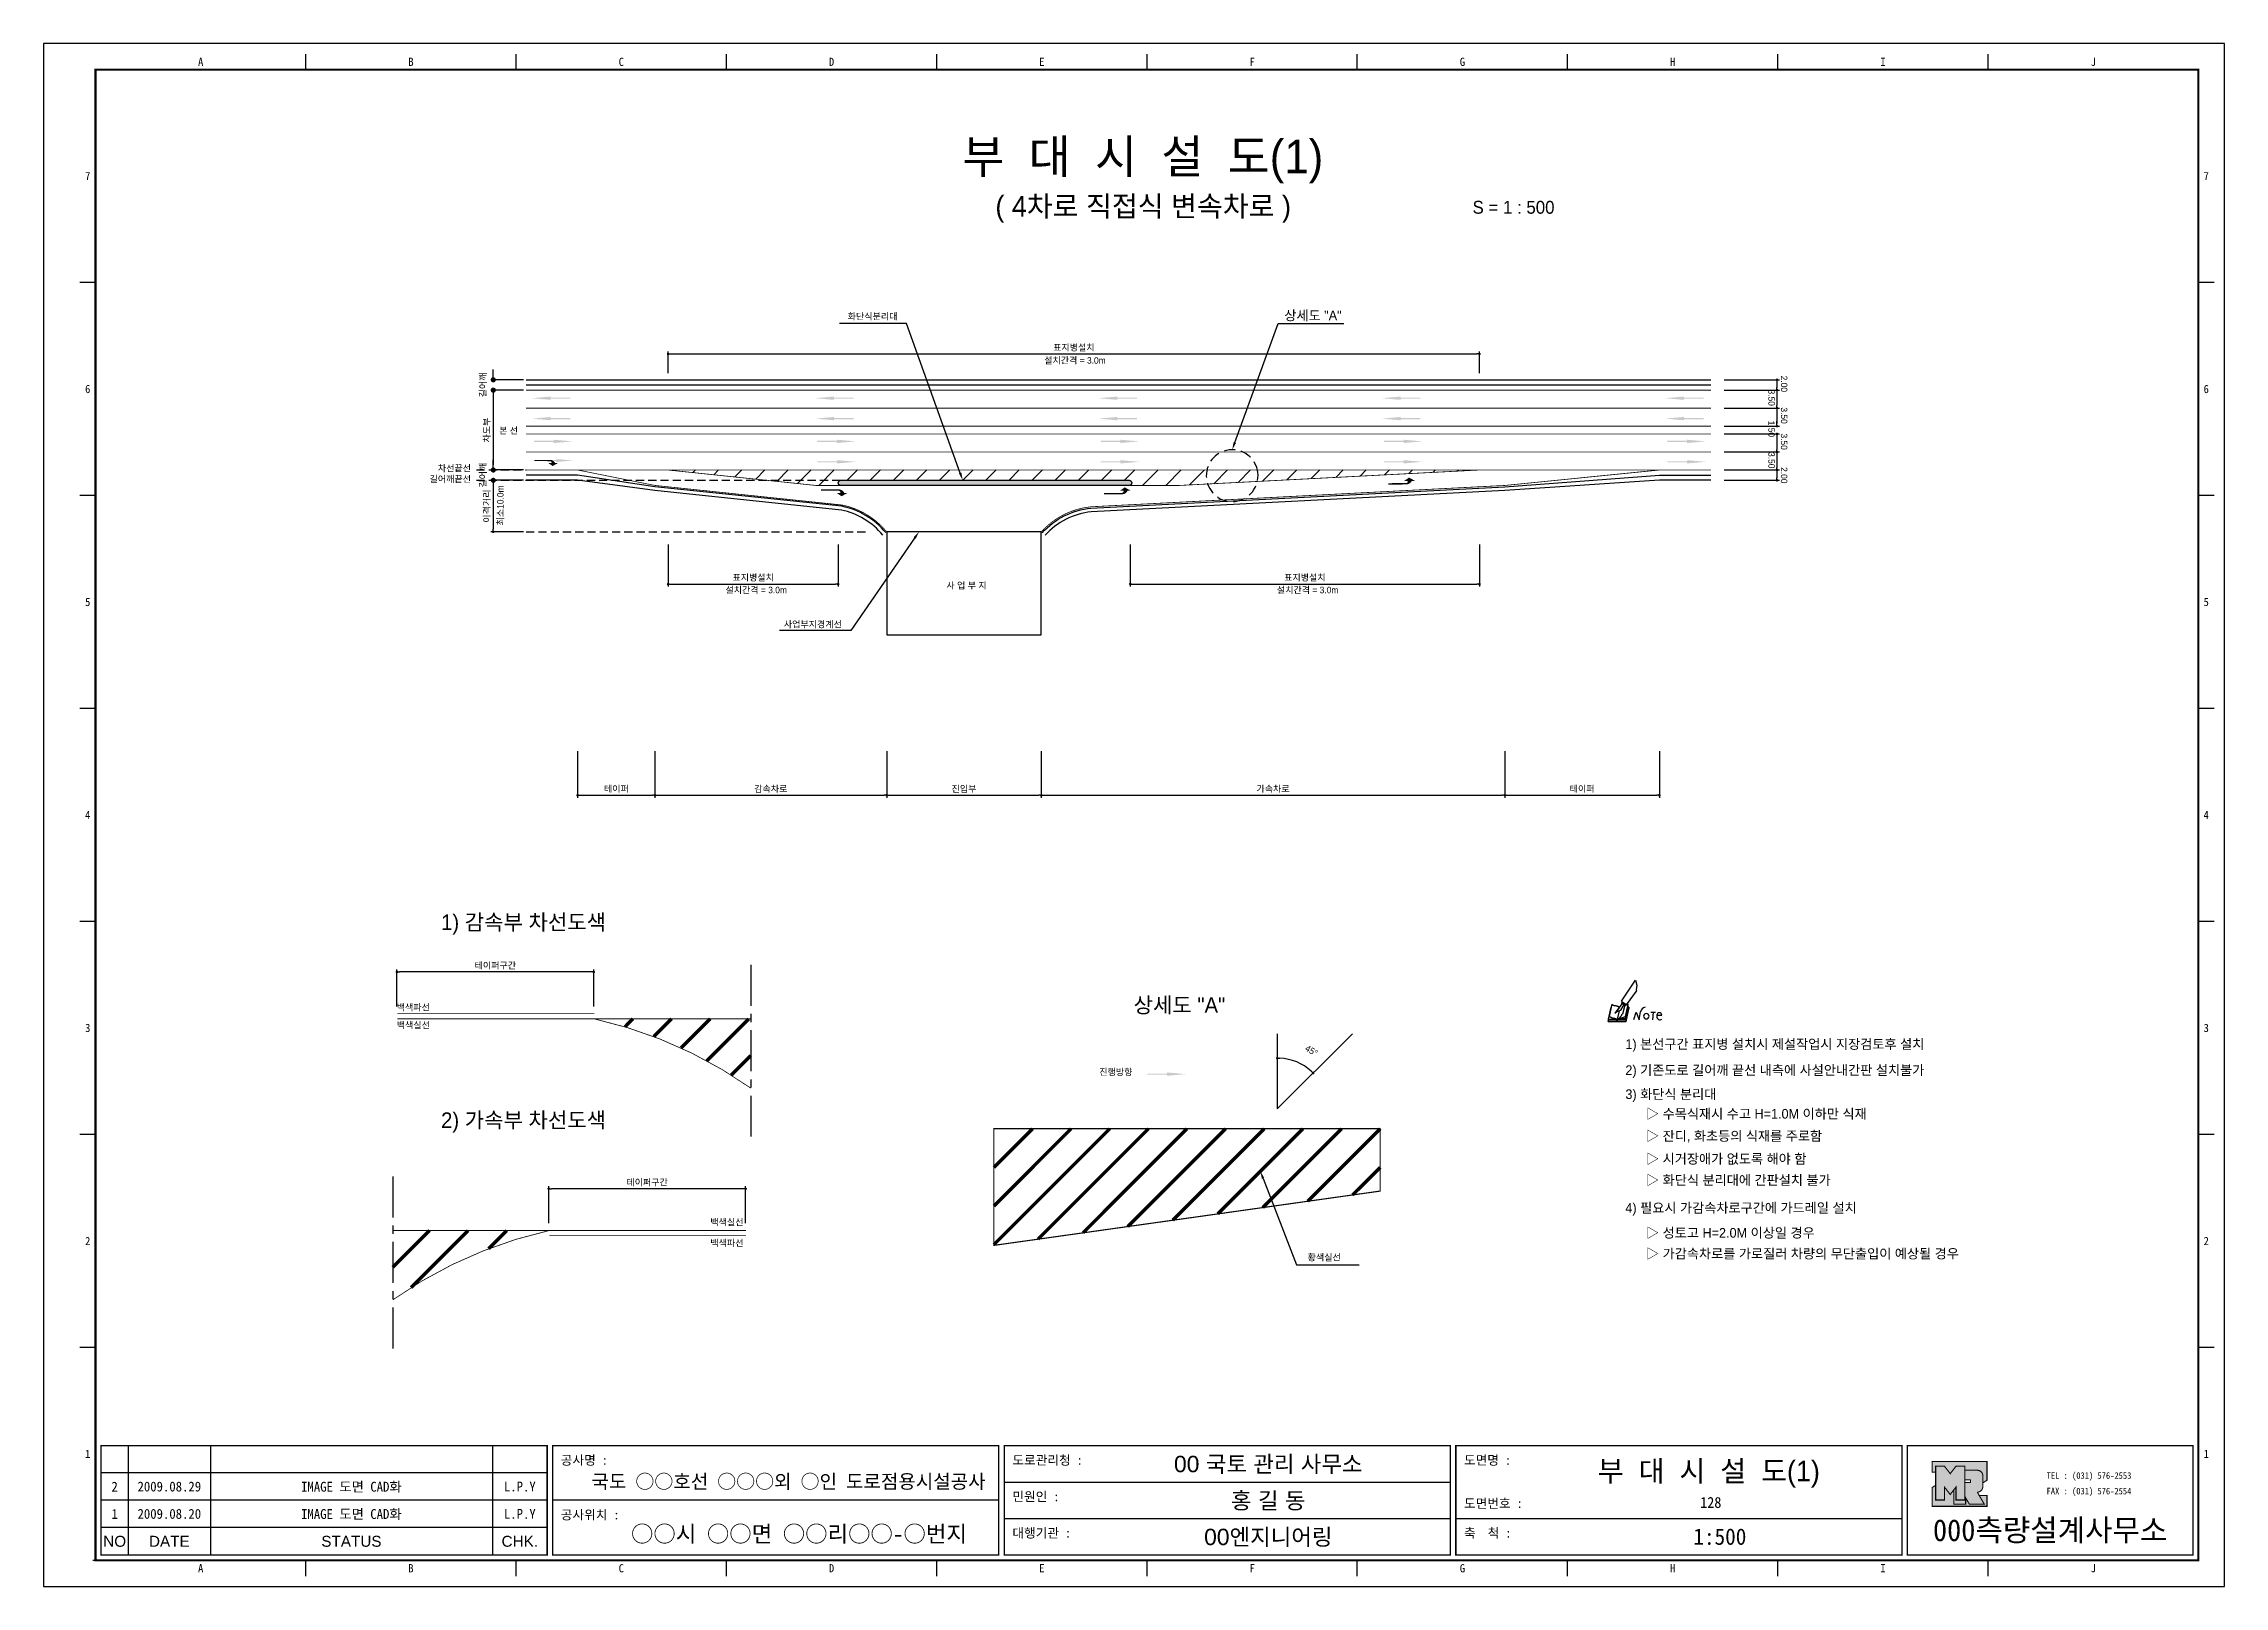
# Model space of a CAD drawing. Header units: millimetres. Extents: x 492 to 915, y -14 to 286.
import ezdxf
from ezdxf.enums import TextEntityAlignment as Align

# ---------------------------------------------------------------- set-up
doc = ezdxf.new("R2010")
doc.units = ezdxf.units.MM
doc.linetypes.add('CENTER', pattern=[50.8, 31.75, -6.35, 6.35, -6.35])
doc.linetypes.add('HIDDEN', pattern=[9.525, 6.35, -3.175])
for name, color, linetype in [('CC-GSTR-0004', 4, 'Continuous'), ('CM-LANE-0030', 30, 'Continuous'), ('CZ-DIMT-0002', 7, 'Continuous'), ('CZ-LIN1-0007', 7, 'Continuous'), ('CZ-LIN2-0003', 3, 'Continuous'), ('CZ-LINE-0001', 7, 'Continuous'), ('CZ-TEXT-BOX0', 7, 'Continuous'), ('TITLE', 7, 'Continuous')]:
    doc.layers.add(name, color=color, linetype=linetype)
doc.styles.add('견고딕', font='arial.ttf')
doc.styles.add('돋움', font='')
doc.styles.add('돋음체', font='')
doc.styles.get('돋움').set_extended_font_data('Dotum')
doc.styles.get('돋음체').set_extended_font_data('DotumChe')

# ---------------------------------------------------------------- blocks, each defined once
blk = doc.blocks.new('note')
for p, q in [((0.85, 3.5), (3.53, 7.57)), ((1.8, 2.79), (3.74, 5.46)), ((3.53, 7.57), (3.8, 6.64)), ((3.8, 6.64), (3.69, 5.72)), ((3.69, 5.72), (3.74, 5.46)), ((-1.24, 2.36), (-1.77, 0)), ((-1.77, 0), (1.77, 0)), ((-1.77, 0), (-1.77, -0.3)), ((-1.53, 0.52), (-1.55, 0.54)), ((-1.01, 2.9), (-1.53, 0.52)), ((-1.48, 0.48), (-1.53, 0.52)), ((-1.43, 0.44), (-1.48, 0.48)), ((-1.38, 0.41), (-1.43, 0.44)), ((-1.33, 0.4), (-1.38, 0.41)), ((-1.27, 0.37), (-1.33, 0.4)), ((-1.22, 0.35), (-1.27, 0.37)), ((-1.13, 2.36), (-1.24, 2.36)), ((-1.17, 0.33), (-1.22, 0.35)), ((-1.12, 0.32), (-1.17, 0.33)), ((-1.02, 0.25), (-1.12, 0.32)), ((-0.97, 0.22), (-1.02, 0.25)), ((-1, 2.9), (-1.01, 2.9)), ((-0.98, 2.85), (-1, 2.9)), ((-0.95, 2.8), (-0.98, 2.85)), ((-0.93, 0.21), (-0.97, 0.22)), ((-0.9, 2.75), (-0.95, 2.8)), ((-0.88, 0.19), (-0.93, 0.21)), ((-0.85, 2.72), (-0.9, 2.75)), ((-0.8, 0.18), (-0.88, 0.19)), ((-0.79, 2.69), (-0.85, 2.72)), ((-0.75, 0.17), (-0.8, 0.18)), ((-0.74, 2.68), (-0.79, 2.69)), ((-0.7, 0.16), (-0.75, 0.17)), ((-0.69, 2.65), (-0.74, 2.68)), ((-0.64, 0.15), (-0.7, 0.16)), ((-0.64, 2.65), (-0.69, 2.65)), ((-0.59, 2.63), (-0.64, 2.65)), ((-0.58, 0.14), (-0.64, 0.15)), ((-0.54, 2.62), (-0.59, 2.63)), ((-0.53, 0.13), (-0.58, 0.14)), ((-0.48, 2.61), (-0.54, 2.62)), ((-0.48, 0.12), (-0.53, 0.13)), ((-0.43, 2.61), (-0.48, 2.61)), ((-0.43, 0.11), (-0.48, 0.12)), ((0.75, 2.77), (-0.46, 1.16)), ((0.37, 2.24), (-0.46, 1.16)), ((-0.46, 1.16), (-0.08, 1.47)), ((-0.38, 2.59), (-0.43, 2.61)), ((-0.38, 0.08), (-0.43, 0.11)), ((-0.33, 2.59), (-0.38, 2.59)), ((-0.29, 0.06), (-0.38, 0.08)), ((-0.27, 2.58), (-0.33, 2.59)), ((-0.23, 0.05), (-0.29, 0.06)), ((-0.22, 2.57), (-0.27, 2.58)), ((-0.16, 0.04), (-0.23, 0.05)), ((-0.17, 2.56), (-0.22, 2.57)), ((-0.12, 2.55), (-0.17, 2.56)), ((-0.11, 0.03), (-0.16, 0.04)), ((-0.07, 2.53), (-0.12, 2.55)), ((-0.04, 0.02), (-0.11, 0.03)), ((-0.08, 1.47), (0.72, 1.75)), ((-0.01, 2.51), (-0.07, 2.53)), ((-0.05, -0.3), (-0.05, 0)), ((0, 0), (-0.04, 0.02)), ((0.04, 2.5), (-0.01, 2.51)), ((0.37, 1.63), (0, 0)), ((0, 0), (1.6, 0.53)), ((0, 0), (1.65, 0.18)), ((0, 0.01), (0.06, 0.04)), ((0, -0.3), (0, 0)), ((0.09, 2.48), (0.04, 2.5)), ((0.05, -0.3), (0.05, 0)), ((0.06, 0.04), (0.11, 0.07)), ((0.14, 2.48), (0.09, 2.48)), ((0.11, 0.07), (0.16, 0.09)), ((0.2, 2.47), (0.14, 2.48)), ((0.16, 0.09), (0.21, 0.12)), ((0.26, 2.43), (0.18, 2.46)), ((0.21, 0.12), (0.27, 0.14)), ((0.34, 2.4), (0.26, 2.43)), ((0.27, 0.14), (0.36, 0.19)), ((0.45, 2.37), (0.34, 2.4)), ((0.36, 0.19), (0.41, 0.22)), ((0.41, 0.22), (0.46, 0.27)), ((0.46, 0.27), (0.51, 0.3)), ((0.51, 0.3), (0.56, 0.34)), ((0.56, 0.34), (0.6, 0.4)), ((0.6, 0.4), (0.64, 0.45)), ((0.64, 0.45), (0.67, 0.51)), ((0.67, 0.51), (0.74, 0.58)), ((0.72, 1.75), (1.16, 2.53)), ((0.74, 0.58), (0.79, 0.63)), ((1, 3.1), (0.75, 2.77)), ((0.79, 0.63), (0.83, 0.68)), ((0.83, 0.68), (0.86, 0.73)), ((0.85, 3.5), (1.8, 2.79)), ((1, 3.4), (0.85, 3.21)), ((0.85, 3.21), (1.52, 2.71)), ((0.86, 0.73), (0.89, 0.79)), ((0.89, 0.84), (0.92, 0.89)), ((0.89, 0.79), (0.89, 0.84)), ((0.92, 0.89), (0.96, 0.95)), ((0.96, 0.95), (1.01, 0.97)), ((1.47, 2.74), (1.01, 0.97)), ((1.16, 2.53), (1.37, 2.82)), ((2.13, 2.84), (1.44, 2.63)), ((1.52, 2.71), (1.66, 2.9)), ((1.6, 0.53), (2.13, 2.84)), ((1.65, 0.18), (2.19, 2.48)), ((1.77, 0), (2.3, 2.36)), ((1.77, -0.3), (2.3, 2.07)), ((1.77, -0.38), (2.3, 1.99)), ((1.77, -0.44), (2.3, 1.93)), ((1.77, 0), (1.77, -0.3)), ((2.19, 2.48), (2.04, 2.47)), ((2.3, 2.36), (2.16, 2.36)), ((2.3, 2.36), (2.3, 2.07)), ((3.21, -0.08), (3.68, 1.4)), ((3.68, 1.4), (4.26, -0.14)), ((4.26, -0.14), (4.56, 1.44)), ((6.55, 1.34), (7.46, 1.34)), ((7.01, 1.34), (6.87, -0.11)), ((7.71, 0.77), (7.71, 0.55)), ((7.71, 0.77), (8.67, 0.77)), ((-1.77, -0.3), (1.77, -0.3)), ((-1.77, -0.43), (-1.77, -0.3)), ((-1.77, -0.37), (1.77, -0.37)), ((-1.77, -0.43), (1.77, -0.43))]:
    blk.add_line(p, q)
for centre, major_axis, start_param, end_param in [((0.4, 2.31), (0.0702, 0.0702), 3.283946, 6.425539), ((5.68, 1.23), (-0.806, 0.806), -0.591174, 0.597824), ((5.66, 0.58), (-0.378, 0.378), 3.926991, 10.210176), ((8.3, 0.49), (0.422, 0.422), 2.265602, 4.634911), ((8.19, 0.77), (-0.342, 0.342), 3.926991, 7.068583)]:
    blk.add_ellipse(centre, major_axis=major_axis, ratio=1, start_param=start_param, end_param=end_param)
blk = doc.blocks.new('_Dot')
at = {"color": 0, "linetype": 'ByBlock', "lineweight": -2}
blk.add_line((-0.5, 0), (-1, 0), dxfattribs=at)
at = {"color": 0, "linetype": 'ByBlock', "const_width": 0.5}
blk.add_lwpolyline([(-0.25, 0, 1), (0.25, 0, 1)], format="xyb", close=True, dxfattribs=at)

msp = doc.modelspace()

# ---------------------------------------------------------------- hatches: boundary and pattern name
at = {"layer": 'CM-LANE-0030'}
h = msp.add_hatch(dxfattribs=at)
h.set_pattern_fill('ANSI31', color=256, style=0)
h.set_pattern_definition([(45, (490.0246, 443.1772), (-2.245064, 2.245064), [])])
h.paths.add_polyline_path([(770.34, 203.11), (612.83, 203.11), (641.52, 200.11), (646.35, 200.11, -1), (646.35, 201.11), (702.36, 201.11, -1), (702.36, 200.11), (712.09, 200.11)])
at = {"layer": 'CZ-LIN1-0007'}
for color, points in [(256, [(590.03, 217.36), (590.03, 217.14), (593.85, 217.14), (593.85, 216.93), (590.03, 216.93), (590.03, 216.72), (586.38, 217.04)]), (256, [(645.03, 217.36), (645.03, 217.14), (648.85, 217.14), (648.85, 216.93), (645.03, 216.93), (645.03, 216.72), (641.38, 217.04)]), (256, [(700.03, 217.36), (700.03, 217.14), (703.85, 217.14), (703.85, 216.93), (700.03, 216.93), (700.03, 216.72), (696.38, 217.04)]), (256, [(755.03, 217.36), (755.03, 217.14), (758.85, 217.14), (758.85, 216.93), (755.03, 216.93), (755.03, 216.72), (751.38, 217.04)]), (256, [(810.03, 217.36), (810.03, 217.14), (813.85, 217.14), (813.85, 216.93), (810.03, 216.93), (810.03, 216.72), (806.38, 217.04)]), (256, [(590.03, 213.4), (590.03, 213.19), (593.85, 213.19), (593.85, 212.97), (590.03, 212.97), (590.03, 212.76), (586.38, 213.08)]), (256, [(645.03, 213.4), (645.03, 213.19), (648.85, 213.19), (648.85, 212.97), (645.03, 212.97), (645.03, 212.76), (641.38, 213.08)]), (256, [(700.03, 213.4), (700.03, 213.19), (703.85, 213.19), (703.85, 212.97), (700.03, 212.97), (700.03, 212.76), (696.38, 213.08)]), (256, [(755.03, 213.4), (755.03, 213.19), (758.85, 213.19), (758.85, 212.97), (755.03, 212.97), (755.03, 212.76), (751.38, 213.08)]), (256, [(810.03, 213.4), (810.03, 213.19), (813.85, 213.19), (813.85, 212.97), (810.03, 212.97), (810.03, 212.76), (806.38, 213.08)]), (256, [(590.63, 208.98), (590.63, 208.77), (586.81, 208.77), (586.81, 208.55), (590.63, 208.55), (590.63, 208.34), (594.29, 208.66)]), (256, [(645.63, 208.98), (645.63, 208.77), (641.81, 208.77), (641.81, 208.55), (645.63, 208.55), (645.63, 208.34), (649.29, 208.66)]), (256, [(700.63, 208.98), (700.63, 208.77), (696.81, 208.77), (696.81, 208.55), (700.63, 208.55), (700.63, 208.34), (704.29, 208.66)]), (256, [(755.63, 208.98), (755.63, 208.77), (751.81, 208.77), (751.81, 208.55), (755.63, 208.55), (755.63, 208.34), (759.29, 208.66)]), (256, [(810.63, 208.98), (810.63, 208.77), (806.81, 208.77), (806.81, 208.55), (810.63, 208.55), (810.63, 208.34), (814.29, 208.66)]), (256, [(589.99, 205.06, -0.267976), (590.9, 204.46), (591.45, 204.46), (590.42, 203.88), (589.59, 204.45), (590.2, 204.45, 0.504994), (589.93, 204.82), (586.88, 204.84), (586.88, 205.08)]), (256, [(591.12, 205.23), (591.12, 205.04), (587.69, 205.04), (587.69, 204.85), (591.12, 204.85), (591.12, 204.66), (594.39, 204.95)]), (256, [(645.63, 205.02), (645.63, 204.81), (641.81, 204.81), (641.81, 204.59), (645.63, 204.59), (645.63, 204.38), (649.29, 204.7)]), (256, [(700.63, 205.02), (700.63, 204.81), (696.81, 204.81), (696.81, 204.59), (700.63, 204.59), (700.63, 204.38), (704.29, 204.7)]), (256, [(755.63, 205.02), (755.63, 204.81), (751.81, 204.81), (751.81, 204.59), (755.63, 204.59), (755.63, 204.38), (759.29, 204.7)]), (256, [(810.63, 205.02), (810.63, 204.81), (806.81, 204.81), (806.81, 204.59), (810.63, 204.59), (810.63, 204.38), (814.29, 204.7)]), (256, [(646.02, 199.35, -0.267976), (647.05, 198.66), (647.68, 198.67), (646.51, 198.01), (645.56, 198.66), (646.25, 198.66, 0.504994), (645.95, 199.08), (642.48, 199.1), (642.48, 199.37)]), (256, [(701.01, 198.4, 0.267976), (702.04, 199.08), (702.66, 199.08), (701.49, 199.74), (700.55, 199.09), (701.24, 199.08, -0.504994), (700.93, 198.67), (697.47, 198.65), (697.47, 198.37)]), (256, [(756.18, 200.3, 0.267976), (757.21, 200.99), (757.84, 200.99), (756.67, 201.64), (755.72, 201), (756.42, 200.99, -0.504994), (756.11, 200.57), (752.64, 200.55), (752.64, 200.28)]), (0, [(709.66, 86.2), (709.66, 85.98), (705.84, 85.98), (705.84, 85.77), (709.66, 85.77), (709.66, 85.55), (713.31, 85.87)])]:
    msp.add_hatch(color=color, dxfattribs=at).paths.add_polyline_path(points)
at = {"layer": 'CZ-LIN2-0003'}
h = msp.add_hatch(dxfattribs=at)
h.set_pattern_fill('CROSS', color=256, scale=0.075, style=0)
h.set_pattern_definition([(0, (490.02455, 443.17723), (0.47625, 0.47625), [0.238125, -0.714375]), (90, (490.1436, 443.05816), (-0.47625, 0.47625), [0.238125, -0.714375])])
h.paths.add_polyline_path([(702.36, 201.11), (646.35, 201.11, 1), (646.35, 200.11), (702.36, 200.11, 1)])
at = {"layer": 'TITLE', "ltscale": 150}
h = msp.add_hatch(color=8, dxfattribs=at)
edge = h.paths.add_edge_path()
edge.add_line((868.87, 10.7), (858.21, 10.7))
edge.add_line((858.21, 10.7), (858.21, 8.62))
edge.add_line((858.21, 8.62), (858.91, 8.62))
edge.add_line((858.91, 8.62), (858.91, 9.8))
edge.add_line((858.91, 9.8), (860.6, 9.8))
edge.add_line((860.6, 9.8), (861.73, 8.34))
edge.add_line((861.73, 8.34), (862.86, 9.8))
edge.add_line((862.86, 9.8), (864.55, 9.8))
edge.add_line((864.55, 9.8), (864.55, 9))
edge.add_line((864.55, 9), (866.99, 9))
edge.add_arc((866.99, 7.93), 1.07, 0, 90, ccw=False)
edge.add_line((868.06, 7.93), (868.06, 6.56))
edge.add_line((868.06, 6.56), (868.87, 7.07))
edge.add_line((868.87, 7.07), (868.87, 10.7))
h.paths.add_polyline_path([(862.42, 5.18), (861.73, 4.3), (860.6, 5.75), (860.6, 3.24), (858.91, 3.24), (858.91, 6.09), (858.21, 5.65), (858.21, 2.01), (868.87, 2.01), (868.87, 4.09), (867.37, 4.09), (868.33, 2.44), (865.43, 2.44), (864.73, 3.65), (864.73, 2.44), (862.42, 2.44)])
msp.add_hatch(color=5, dxfattribs=at).paths.add_polyline_path([(864.55, 9.8), (862.86, 9.8), (861.73, 8.34), (860.6, 9.8), (858.91, 9.8), (858.91, 3.24), (860.6, 3.24), (860.6, 5.75), (861.73, 4.3), (862.86, 5.75), (862.86, 3.24), (864.55, 3.24)])
h = msp.add_hatch(color=161, dxfattribs=at)
edge = h.paths.add_edge_path()
edge.add_arc((866.99, 7.93), 1.07, 360, 450)
edge.add_line((866.99, 9), (864.55, 9))
edge.add_line((864.55, 9), (864.55, 7.15))
edge.add_line((864.55, 7.15), (865.55, 7.15))
edge.add_arc((865.55, 7.03), 0.113, 0, 90, ccw=False)
edge.add_line((865.66, 7.03), (865.66, 6.72))
edge.add_arc((865.55, 6.72), 0.113, 270, 360, ccw=False)
edge.add_line((865.55, 6.61), (864.55, 6.61))
edge.add_line((864.55, 6.61), (864.55, 3.24))
edge.add_line((864.55, 3.24), (862.86, 3.24))
edge.add_line((862.86, 3.24), (862.86, 5.75))
edge.add_line((862.86, 5.75), (862.42, 5.18))
edge.add_line((862.42, 5.18), (862.42, 2.44))
edge.add_line((862.42, 2.44), (864.73, 2.44))
edge.add_line((864.73, 2.44), (864.73, 3.65))
edge.add_line((864.73, 3.65), (865.43, 2.44))
edge.add_line((865.43, 2.44), (868.33, 2.44))
edge.add_line((868.33, 2.44), (866.99, 4.76))
edge.add_arc((866.99, 5.83), 1.07, 270, 360)
edge.add_line((868.06, 5.83), (868.06, 7.93))

# ---------------------------------------------------------------- linework, layer by layer
at = {"color": 0, "linetype": 'ByBlock', "lineweight": -2}
for p, q in [((578.89, 221.11), (578.89, 221.61)), ((828.1, 220.36), (828.1, 220.11)), ((578.89, 218.11), (578.89, 217.61)), ((578.89, 218.11), (578.89, 217.61)), ((828.1, 218.86), (828.1, 219.11)), ((828.1, 218.36), (828.1, 218.11)), ((828.1, 215.36), (828.1, 215.61)), ((828.1, 214.86), (828.1, 214.61)), ((828.1, 211.86), (828.1, 212.11)), ((828.1, 211.86), (828.1, 212.11)), ((828.1, 209.86), (828.1, 209.61)), ((828.1, 209.86), (828.1, 209.61)), ((578.89, 203.61), (578.89, 204.11)), ((578.89, 203.61), (578.89, 204.11)), ((828.1, 206.86), (828.1, 207.11)), ((828.1, 206.36), (828.1, 206.11)), ((828.1, 203.36), (828.1, 203.61)), ((578.89, 200.61), (578.89, 200.11)), ((828.1, 202.86), (828.1, 202.61)), ((828.1, 201.36), (828.1, 201.61))]:
    msp.add_line(p, q, dxfattribs=at)
at = {"color": 0, "linetype": 'ByBlock'}
for points, const_width in [([(578.89, 220.86, 1), (578.89, 220.36, 1)], 0.5), ([(828.1, 220.49, 1), (828.1, 220.74, 1)], 0.25), ([(578.89, 218.36, 1), (578.89, 218.86, 1)], 0.5), ([(578.89, 218.36, 1), (578.89, 218.86, 1)], 0.5), ([(828.1, 218.49, 1), (828.1, 218.74, 1)], 0.25), ([(828.1, 218.74, 1), (828.1, 218.49, 1)], 0.25), ([(828.1, 214.99, 1), (828.1, 215.24, 1)], 0.25), ([(828.1, 215.24, 1), (828.1, 214.99, 1)], 0.25), ([(828.1, 211.74, 1), (828.1, 211.49, 1)], 0.25), ([(828.1, 211.74, 1), (828.1, 211.49, 1)], 0.25), ([(828.1, 209.99, 1), (828.1, 210.24, 1)], 0.25), ([(828.1, 209.99, 1), (828.1, 210.24, 1)], 0.25), ([(578.89, 203.36, 1), (578.89, 202.86, 1)], 0.5), ([(578.89, 203.36, 1), (578.89, 202.86, 1)], 0.5), ([(828.1, 206.74, 1), (828.1, 206.49, 1)], 0.25), ([(828.1, 206.49, 1), (828.1, 206.74, 1)], 0.25), ([(828.1, 203.24, 1), (828.1, 202.99, 1)], 0.25), ([(828.1, 202.99, 1), (828.1, 203.24, 1)], 0.25), ([(578.89, 200.86, 1), (578.89, 201.36, 1)], 0.5), ([(828.1, 201.24, 1), (828.1, 200.99, 1)], 0.25)]:
    msp.add_lwpolyline(points, format="xyb", close=True, dxfattribs=dict(at, const_width=const_width))
at = {"layer": 'CC-GSTR-0004'}
for points in [[(585.27, 220.61), (815.27, 220.61)], [(585.27, 219.61), (815.27, 219.61)]]:
    msp.add_lwpolyline(points, dxfattribs=at)
for points in [[(655.08, 190.95, 0.173179), (646.58, 196.06), (610.27, 199.86), (595.27, 202.11), (585.27, 202.11)], [(654.5, 190.48, 0.172539), (646.46, 195.32), (610.27, 199.11), (595.27, 201.11), (585.27, 201.11)], [(685.46, 190.94, -0.185887), (694.92, 195.72), (775.27, 199.86), (805.27, 202.11), (815.27, 202.11)], [(815.27, 201.11), (805.27, 201.11), (775.27, 199.11), (694.98, 194.98, 0.185554), (686.02, 190.44)]]:
    msp.add_lwpolyline(points, format="xyb", dxfattribs=at)
at = {"layer": 'CM-LANE-0030'}
for points, const_width in [([(585.27, 211.61), (815.27, 211.61)], 0.15), ([(585.27, 210.11), (815.27, 210.11)], 0.15), ([(604.45, 95.05), (606, 96.6)], 0.675), ([(610.05, 93.15), (613.5, 96.6)], 0.675), ([(615.34, 90.94), (621, 96.6)], 0.675), ([(620.35, 88.45), (628.5, 96.6)], 0.675), ([(625.09, 85.69), (628.88, 89.48)], 0.675), ([(676.07, 67.78), (683.57, 75.28)], 0.675), ([(676.07, 60.28), (691.07, 75.28)], 0.675), ([(676.07, 52.78), (698.57, 75.28)], 0.675), ([(684.63, 53.84), (706.07, 75.28)], 0.675), ([(693.36, 55.07), (713.57, 75.28)], 0.675), ([(702.08, 56.29), (721.07, 75.28)], 0.675), ([(710.81, 57.52), (728.57, 75.28)], 0.675), ([(719.53, 58.75), (736.07, 75.28)], 0.675), ([(728.26, 59.97), (743.57, 75.28)], 0.675), ([(736.99, 61.2), (751.07, 75.28)], 0.675), ([(745.71, 62.43), (751.07, 67.78)], 0.675), ([(559.39, 48.41), (566.51, 55.53)], 0.675), ([(562.93, 44.45), (574.01, 55.53)], 0.675), ([(577.96, 51.98), (581.51, 55.53)], 0.675)]:
    msp.add_lwpolyline(points, dxfattribs=dict(at, const_width=const_width))
for points, const_width in [([(612.83, 203.11), (770.34, 203.11), (712.09, 200.11), (641.52, 200.11)], 0.15), ([(676.07, 52.64), (676.07, 75.28), (751.07, 75.28), (751.07, 63.18)], 0.225)]:
    msp.add_lwpolyline(points, close=True, dxfattribs=dict(at, const_width=const_width))
at = {"layer": 'CM-LANE-0030', "const_width": 0.15}
for points in [[(628.88, 83.16, 0.099163), (598.5, 96.6), (628.88, 96.6)], [(559.39, 55.53), (589.77, 55.53, 0.099163), (559.39, 42.08)]]:
    msp.add_lwpolyline(points, format="xyb", dxfattribs=at)
at = {"layer": 'CZ-LIN1-0007', "const_width": 0.15}
msp.add_lwpolyline([(585.27, 218.61), (815.27, 218.61)], dxfattribs=at)
at = {"layer": 'CZ-LIN1-0007', "linetype": 'HIDDEN', "const_width": 0.15}
for points in [[(585.27, 215.11), (815.27, 215.11)], [(585.27, 206.61), (815.27, 206.61)], [(595.27, 203.11), (613.66, 203.11)], [(770.34, 203.11), (805.27, 203.11)]]:
    msp.add_lwpolyline(points, dxfattribs=at)
at = {"layer": 'CZ-LIN1-0007', "const_width": 0.15}
for points in [[(655.27, 191.11, 0.173382), (646.62, 196.31), (610.27, 200.11), (595.27, 203.11), (585.27, 203.11)], [(815.27, 203.11), (805.27, 203.11), (775.27, 200.11), (694.9, 195.97, 0.185992), (685.27, 191.11)]]:
    msp.add_lwpolyline(points, format="xyb", dxfattribs=at)
at = {"layer": 'CZ-LIN1-0007', "linetype": 'HIDDEN', "ltscale": 0.5, "const_width": 0.15}
for points in [[(598.5, 97.6), (560.29, 97.6)], [(627.98, 54.53), (589.77, 54.53)]]:
    msp.add_lwpolyline(points, dxfattribs=at)
at = {"layer": 'CZ-LIN1-0007'}
for points in [[(598.5, 96.6, 0.15, 0.15, 0), (560.29, 96.6, 0.15, 0.15, 0)], [(627.98, 55.53, 0.15, 0.15, 0), (589.77, 55.53, 0.15, 0.15, 0)]]:
    msp.add_lwpolyline(points, format="xyseb", dxfattribs=at)
at = {"layer": 'CZ-LIN2-0003'}
msp.add_lwpolyline([(702.36, 200.11), (646.35, 200.11, -1), (646.35, 201.11), (702.36, 201.11, -1)], format="xyb", close=True, dxfattribs=at)
msp.add_lwpolyline([(685.27, 191.11), (655.27, 191.11), (655.27, 171.11), (685.27, 171.11)], close=True, dxfattribs=at)
at = {"layer": 'CZ-LINE-0001'}
for p, q in [((612.83, 221.92), (612.83, 226.12)), ((613.33, 225.62), (769.84, 225.62)), ((770.34, 221.92), (770.34, 226.12)), ((584.77, 220.61), (578.39, 220.61)), ((578.89, 221.61), (578.89, 222.61)), ((817.87, 220.61), (828.6, 220.61)), ((584.77, 218.61), (578.39, 218.61)), ((584.77, 218.61), (578.39, 218.61)), ((578.89, 217.61), (578.89, 204.11)), ((578.89, 217.61), (578.89, 216.61)), ((817.87, 218.61), (828.6, 218.61)), ((817.87, 218.61), (828.6, 218.61)), ((828.1, 220.11), (828.1, 219.11)), ((828.1, 218.11), (828.1, 215.61)), ((817.87, 215.11), (828.6, 215.11)), ((817.87, 215.11), (828.6, 215.11)), ((828.1, 214.61), (828.1, 212.11)), ((828.1, 212.11), (828.1, 212.61)), ((817.87, 211.61), (828.6, 211.61)), ((817.87, 211.61), (828.6, 211.61)), ((817.87, 210.11), (828.6, 210.11)), ((817.87, 210.11), (828.6, 210.11)), ((828.1, 209.61), (828.1, 209.11)), ((828.1, 209.61), (828.1, 207.11)), ((578.89, 204.11), (578.89, 205.11)), ((817.87, 206.61), (828.6, 206.61)), ((817.87, 206.61), (828.6, 206.61)), ((828.1, 206.11), (828.1, 203.61)), ((584.77, 203.11), (578.39, 203.11)), ((584.77, 203.11), (578.39, 203.11)), ((584.77, 201.11), (578.39, 201.11)), ((584.77, 201.11), (578.39, 201.11)), ((578.89, 200.61), (578.89, 191.61)), ((578.89, 200.11), (578.89, 199.11)), ((817.87, 203.11), (828.6, 203.11)), ((817.87, 203.11), (828.6, 203.11)), ((817.87, 201.11), (828.6, 201.11)), ((828.1, 202.61), (828.1, 201.61)), ((584.77, 191.11), (578.39, 191.11)), ((612.83, 188.66), (612.83, 180.47)), ((645.85, 188.66), (645.85, 180.47)), ((702.55, 188.66), (702.55, 180.47)), ((770.34, 188.66), (770.34, 180.47)), ((613.33, 180.97), (645.35, 180.97)), ((703.05, 180.97), (769.84, 180.97)), ((595.27, 148.53), (595.27, 139.48)), ((610.27, 148.53), (610.27, 139.48)), ((610.27, 148.53), (610.27, 139.48)), ((655.27, 148.53), (655.27, 139.48)), ((655.27, 148.53), (655.27, 139.48)), ((685.27, 148.53), (685.27, 139.48)), ((685.27, 148.53), (685.27, 139.48)), ((775.27, 148.53), (775.27, 139.48)), ((775.27, 148.53), (775.27, 139.48)), ((805.27, 148.53), (805.27, 139.48)), ((595.77, 139.98), (609.77, 139.98)), ((610.77, 139.98), (654.77, 139.98)), ((655.77, 139.98), (684.77, 139.98)), ((685.77, 139.98), (774.77, 139.98)), ((775.77, 139.98), (804.77, 139.98)), ((560.18, 99.03), (560.18, 106.2)), ((598.39, 99.03), (598.39, 106.2)), ((597.89, 105.7), (560.68, 105.7)), ((731.09, 79.12), (745.67, 93.7)), ((731.09, 93.7), (731.09, 79.12)), ((589.66, 56.96), (589.66, 64.13)), ((627.37, 63.63), (590.16, 63.63)), ((627.87, 56.96), (627.87, 64.13))]:
    msp.add_line(p, q, dxfattribs=at)
at = {"layer": 'CZ-LINE-0001', "linetype": 'HIDDEN', "ltscale": 0.25}
for p, q in [((575.62, 203.11), (585.27, 203.11)), ((575.62, 201.11), (646.35, 201.11)), ((585.27, 191.11), (651.73, 191.11))]:
    msp.add_line(p, q, dxfattribs=at)
at = {"layer": 'CZ-LINE-0001', "linetype": 'HIDDEN', "ltscale": 0.35}
msp.add_line((727.32, 202.6), (727.32, 202.6), dxfattribs=at)
at = {"layer": 'CZ-LINE-0001', "linetype": 'CENTER', "ltscale": 0.25}
for p, q in [((628.88, 107.08), (628.88, 73.4)), ((559.39, 66), (559.39, 32.32))]:
    msp.add_line(p, q, dxfattribs=at)
at = {"layer": 'CZ-LINE-0001'}
for points in [[(669.53, 202.52), (659.12, 231.55), (646.09, 231.55)], [(722.84, 208.44), (731.27, 231.55), (744, 231.55)], [(660.69, 189.88), (648.31, 171.97), (634.46, 171.97)], [(728.34, 65.62), (734.8, 48.85), (746.98, 48.85)]]:
    msp.add_lwpolyline(points, dxfattribs=at)
at = {"layer": 'CZ-LINE-0001', "linetype": 'HIDDEN', "ltscale": 0.35}
msp.add_arc((722.33, 202.01), 5.02, 6.7667, 6.749, dxfattribs=at)
at = {"layer": 'CZ-LINE-0001'}
msp.add_arc((731.09, 79.12), 9.86, 47.9063, 87.0937, dxfattribs=at)
for points in [[(723.08, 208.35), (722.33, 207.03), (722.61, 208.52)], [(669.76, 202.61), (670.03, 201.11), (669.29, 202.44)], [(660.48, 190.02), (661.54, 191.11), (660.89, 189.74)], [(728.11, 65.53), (727.8, 67.02), (728.58, 65.71)]]:
    msp.add_solid(points, dxfattribs=at)
at = {"layer": 'TITLE', "color": 7, "linetype": 'Continuous'}
for p, q in [((542.5, 280.81), (542.5, 283.83)), ((583.32, 280.81), (583.32, 283.83)), ((624.15, 280.81), (624.15, 283.83)), ((664.97, 280.81), (664.97, 283.83)), ((705.8, 280.81), (705.8, 283.83)), ((746.62, 280.81), (746.62, 283.83)), ((787.45, 280.81), (787.45, 283.83)), ((828.27, 280.81), (828.27, 283.83)), ((869.1, 280.81), (869.1, 283.83)), ((501.67, 239.48), (498.65, 239.48)), ((912.94, 239.48), (909.92, 239.48)), ((501.67, 198.15), (498.65, 198.15)), ((912.94, 198.15), (909.92, 198.15)), ((501.67, 156.82), (498.65, 156.82)), ((912.94, 156.82), (909.92, 156.82)), ((501.67, 115.49), (498.65, 115.49)), ((912.94, 115.49), (909.92, 115.49)), ((501.67, 74.16), (498.65, 74.16)), ((912.94, 74.16), (909.92, 74.16)), ((501.67, 32.84), (498.65, 32.84)), ((912.94, 32.84), (909.92, 32.84)), ((542.5, -11.52), (542.5, -8.49)), ((583.32, -11.52), (583.32, -8.49)), ((624.15, -11.52), (624.15, -8.49)), ((664.97, -11.52), (664.97, -8.49)), ((705.8, -11.52), (705.8, -8.49)), ((746.62, -11.52), (746.62, -8.49)), ((787.45, -11.52), (787.45, -8.49)), ((828.27, -11.52), (828.27, -8.49)), ((869.1, -11.52), (869.1, -8.49))]:
    msp.add_line(p, q, dxfattribs=at)
at = {"layer": 'TITLE', "ltscale": 150}
for p, q in [((508.04, 13.79), (508.04, -7.43)), ((523.96, 13.79), (523.96, -7.43)), ((578.73, 13.79), (578.73, -7.43)), ((589.35, 8.48), (502.74, 8.48)), ((678.08, 6.71), (764.69, 6.71)), ((589.35, 3.18), (502.74, 3.18)), ((677.02, 3.18), (590.41, 3.18)), ((589.35, -2.13), (502.74, -2.13)), ((678.08, -0.36), (764.69, -0.36)), ((765.75, -0.36), (852.36, -0.36))]:
    msp.add_line(p, q, dxfattribs=at)
at = {"layer": 'TITLE'}
msp.add_line((910.03, -8.49), (501.17, -8.49), dxfattribs=at)
msp.add_lwpolyline([(491.59, -13.53), (914.95, -13.53), (914.95, 285.85), (491.59, 285.85)], close=True, dxfattribs=at)
at = {"layer": 'TITLE', "linetype": 'Continuous', "const_width": 0.403}
msp.add_lwpolyline([(501.67, -8.49), (501.67, 280.81), (909.92, 280.81), (909.92, -8.49)], close=True, dxfattribs=at)
at = {"layer": 'TITLE', "ltscale": 150}
for points, const_width in [([(502.74, 13.79), (589.35, 13.79), (589.35, -7.43), (502.74, -7.43)], 0.265), ([(590.41, 13.79), (677.02, 13.79), (677.02, -7.43), (590.41, -7.43)], 0.265), ([(764.69, -7.43), (678.08, -7.43), (678.08, 13.79), (764.69, 13.79)], 0.265), ([(765.75, 13.79), (852.36, 13.79), (852.36, -7.43), (765.75, -7.43)], 0.265), ([(908.86, 13.79), (908.86, -7.43), (853.42, -7.43), (853.42, 13.79), (908.86, 13.79)], 0.265), ([(864.55, 9.8), (862.86, 9.8), (861.73, 8.34), (860.6, 9.8), (858.91, 9.8), (858.91, 3.24), (860.6, 3.24), (860.6, 5.75), (861.73, 4.3), (862.86, 5.75), (862.86, 3.24), (864.55, 3.24)], 0.212), ([(862.42, 5.18), (861.73, 4.3), (860.6, 5.75), (860.6, 3.24), (858.91, 3.24), (858.91, 6.09), (858.21, 5.65), (858.21, 2.01), (868.87, 2.01), (868.87, 4.09), (867.37, 4.09), (868.33, 2.44), (865.43, 2.44), (864.73, 3.65), (864.73, 2.44), (862.42, 2.44)], 0.212)]:
    msp.add_lwpolyline(points, close=True, dxfattribs=dict(at, const_width=const_width))
at = {"layer": 'TITLE', "ltscale": 150, "const_width": 0.212}
for points in [[(868.87, 10.7), (858.21, 10.7), (858.21, 8.62), (858.91, 8.62), (858.91, 9.8), (860.6, 9.8), (861.73, 8.34), (862.86, 9.8), (864.55, 9.8), (864.55, 9), (866.99, 9, -0.414214), (868.06, 7.93), (868.06, 6.56), (868.87, 7.07)], [(868.06, 7.93, 0.414214), (866.99, 9), (864.55, 9), (864.55, 7.15), (865.55, 7.15, -0.414214), (865.66, 7.03), (865.66, 6.72, -0.414214), (865.55, 6.61), (864.55, 6.61), (864.55, 3.24), (862.86, 3.24), (862.86, 5.75), (862.42, 5.18), (862.42, 2.44), (864.73, 2.44), (864.73, 3.65), (865.43, 2.44), (868.33, 2.44), (866.99, 4.76, 0.414214), (868.06, 5.83)]]:
    msp.add_lwpolyline(points, format="xyb", close=True, dxfattribs=at)

# ---------------------------------------------------------------- block references
at = {"layer": 'CZ-LINE-0001', "yscale": 0.5, "zscale": 0.5}
for p, xscale, rotation in [((612.83, 225.62), 0.5, 180), ((578.89, 201.11), 0.5, 90), ((578.89, 191.11), 0.5, 270), ((612.83, 180.97), 0.5, 180), ((702.55, 180.97), 0.5, 180), ((595.27, 139.98), 0.5, 180), ((610.27, 139.98), 0.5, 180), ((655.27, 139.98), 0.5, 180), ((685.27, 139.98), 0.5, 180), ((775.27, 139.98), 0.5, 180), ((560.18, 105.7), 0.5, 180), ((731.09, 88.97), 0.5000000000000221, 178.5468340379331), ((738.06, 86.09), 0.500000000000019, 316.4531659620689), ((589.66, 63.63), 0.5, 180)]:
    msp.add_blockref('_Dot', p, dxfattribs=dict(at, xscale=xscale, rotation=rotation))
at = {"layer": 'CZ-LINE-0001', "xscale": 0.5, "yscale": 0.5, "zscale": 0.5}
for p in [(770.34, 225.62), (645.85, 180.97), (770.34, 180.97), (610.27, 139.98), (655.27, 139.98), (685.27, 139.98), (775.27, 139.98), (805.27, 139.98), (598.39, 105.7), (627.87, 63.63)]:
    msp.add_blockref('_Dot', p, dxfattribs=at)
at = {"layer": 'CZ-TEXT-BOX0'}
msp.add_blockref('note', (797.07, 96.53), dxfattribs=at)

# ---------------------------------------------------------------- texts
at = {"layer": 'CZ-DIMT-0002', "style": '돋움'}
for s, height, p in [('화단식분리대', 1.25, (652.52, 232.92)), ('상세도 "A"', 1.875, (738.02, 233.11)), ('설치간격 = 3.0m', 1.25, (691.81, 224.38)), ('본 선', 1.25, (581.86, 210.75)), ('차선끝선', 1.25, (571.34, 203.45)), ('길어깨끝선', 1.25, (570.54, 201.35)), ('설치간격 = 3.0m', 1.25, (629.93, 179.82)), ('사 업 부 지', 1.25, (670.76, 180.7)), ('설치간격 = 3.0m', 1.25, (736.98, 179.82)), ('사업부지경계선', 1.25, (640.93, 173.16)), ('백색파선', 1.25, (563.36, 98.83)), ('백색실선', 1.25, (563.36, 95.38)), ('진행방향', 1.25, (699.76, 86.28)), ('백색실선', 1.25, (624.25, 57.15)), ('백색파선', 1.25, (624.25, 53.11)), ('황색실선', 1.25, (740.19, 50.32))]:
    msp.add_text(s, height=height, dxfattribs=at).set_placement(p, align=Align.MIDDLE_CENTER)
for s, rotation, p in [('2.00', 270, (828.86, 221.42)), ('3.50', 270, (826.42, 218.73)), ('1.50', 270, (826.42, 212.68)), ('3.50', 270, (828.86, 215.26)), ('3.50', 270, (828.86, 210.2)), ('3.50', 270, (826.42, 206.59)), ('2.00', 270, (828.86, 203.67)), ('최소10.0m', 90, (580.88, 192.35))]:
    msp.add_text(s, height=1.25, rotation=rotation, dxfattribs=at).set_placement(p)
for s, p in [('1) 본선구간 표지병 설치시 제설작업시 지장검토후 설치', (798.67, 91.71)), ('2) 기존도로 길어깨 끝선 내측에 사설안내간판 설치불가', (798.67, 86.65)), ('3) 화단식 분리대', (798.67, 81.98)), ('▷ 수목식재시 수고 H=1.0M 이하만 식재', (802.66, 78.18)), ('▷ 잔디, 화초등의 식재를 주로함', (802.66, 73.88)), ('▷ 시거장애가 없도록 해야 함', (802.66, 69.43)), ('▷ 화단식 분리대에 간판설치 불가', (802.66, 65.31)), ('4) 필요시 가감속차로구간에 가드레일 설치', (798.67, 59.92)), ('▷ 성토고 H=2.0M 이상일 경우', (802.66, 55.08)), ('▷ 가감속차로를 가로질러 차량의 무단출입이 예상될 경우', (802.66, 51.04))]:
    msp.add_text(s, height=1.875, dxfattribs=at).set_placement(p, align=Align.MIDDLE_LEFT)
at = {"layer": 'CZ-DIMT-0002', "char_height": 1.25, "attachment_point": 5, "rotation": 90, "style": '돋움'}
for s, insert in [('\\A1;길어깨', (576.95, 219.61)), ('\\A1;차도부', (577.7, 210.86)), ('\\A1;길어깨', (576.95, 202.11))]:
    msp.add_mtext(s, dxfattribs=dict(at, insert=insert))
at = {"layer": 'CZ-LINE-0001', "char_height": 1.25, "attachment_point": 5, "style": '돋움'}
for s, insert in [('\\A1;표지병설치', (691.59, 226.81)), ('\\A1;표지병설치', (629.34, 182.17)), ('\\A1;표지병설치', (736.44, 182.17)), ('\\A1;테이퍼', (602.77, 141.17)), ('\\A1;감속차로', (632.77, 141.18)), ('\\A1;진입부', (670.27, 141.17)), ('\\A1;가속차로', (730.27, 141.18)), ('\\A1;테이퍼', (790.27, 141.17)), ('\\A1;테이퍼구간', (579.28, 106.9)), ('\\A1;테이퍼구간', (608.76, 64.82))]:
    msp.add_mtext(s, dxfattribs=dict(at, insert=insert))
for s, insert, rotation in [('\\A1;이격거리', (577.7, 196.11), 90), ('\\A1;45°', (737.73, 90.43), 329.5706)]:
    msp.add_mtext(s, dxfattribs=dict(at, insert=insert, rotation=rotation))
at = {"layer": 'CZ-TEXT-BOX0', "style": '돋움'}
for s, p in [('1) 감속부 차선도색', (584.78, 115.36)), ('상세도 "A"', (712.09, 99.28)), ('2) 가속부 차선도색', (584.78, 76.95))]:
    msp.add_text(s, height=3, dxfattribs=at).set_placement(p, align=Align.MIDDLE_CENTER)
at = {"layer": 'TITLE', "color": 3, "linetype": 'Continuous', "style": '돋음체'}
for s, p in [('A', (522.09, 282.32)), ('B', (562.91, 282.32)), ('C', (603.74, 282.32)), ('D', (644.56, 282.32)), ('E', (685.39, 282.32)), ('F', (726.21, 282.32)), ('G', (767.03, 282.32)), ('H', (807.86, 282.32)), ('I', (848.68, 282.32)), ('J', (889.51, 282.32)), ('7', (500.16, 260.15)), ('7', (911.43, 260.15)), ('6', (500.16, 218.82)), ('6', (911.43, 218.82)), ('5', (500.16, 177.49)), ('5', (911.43, 177.49)), ('4', (500.16, 136.16)), ('4', (911.43, 136.16)), ('3', (500.16, 94.83)), ('3', (911.43, 94.83)), ('2', (500.16, 53.5)), ('2', (911.43, 53.5)), ('1', (500.16, 12.18)), ('1', (911.43, 12.18)), ('A', (522.09, -10.01)), ('B', (562.91, -10.01)), ('C', (603.74, -10.01)), ('D', (644.56, -10.01)), ('E', (685.39, -10.01)), ('F', (726.21, -10.01)), ('G', (767.03, -10.01)), ('H', (807.86, -10.01)), ('I', (848.68, -10.01)), ('J', (889.51, -10.01))]:
    msp.add_text(s, height=1.59, dxfattribs=at).set_placement(p, align=Align.MIDDLE)
at = {"layer": 'TITLE', "style": '돋움'}
for s, height, p in [('부  대  시  설  도(1)', 6.5, (704.98, 263.94)), ('( 4차로 직접식 변속차로 )', 4, (705.06, 254.3))]:
    msp.add_text(s, height=height, dxfattribs=at).set_placement(p, align=Align.MIDDLE_CENTER)
msp.add_text('S = 1 : 500', height=2.5, dxfattribs=at).set_placement((769, 254.09), align=Align.MIDDLE_LEFT)
at = {"layer": 'TITLE', "style": '돋음체'}
for s, p in [('공사명 : ', (592, 10.07)), ('도로관리청 :', (679.67, 10.07)), ('도면명 :', (767.34, 10.07)), ('민원인 :', (679.67, 3)), ('공사위치 :', (592, -0.54)), ('도면번호 :', (767.34, 1.68)), ('대행기관 :', (679.67, -4.07)), ('축  척 :', (767.34, -4.07))]:
    msp.add_text(s, height=1.804, dxfattribs=at).set_placement(p)
at = {"layer": 'TITLE', "color": 7, "linetype": 'Continuous'}
for s, height, style, p in [('국도 ○○호선 ○○○외 ○인 도로점용시설공사', 2.7, '돋음체', (636.21, 6.86)), ('00 국토 관리 사무소', 3.1832, '견고딕', (729.34, 10.25)), ('홍 길 동', 3.183, '견고딕', (729.34, 3.18)), ('○○시 ○○면 ○○리○○-○번지', 3.1832, '돋음체', (638.24, -3.3)), ('00엔지니어링', 3.183, '견고딕', (729.34, -3.9))]:
    msp.add_text(s, height=height, dxfattribs=dict(at, style=style)).set_placement(p, align=Align.MIDDLE)
at = {"layer": 'TITLE'}
for s, height, style, p in [('부  대  시  설  도(1)', 4, '돋움', (814.87, 8.51)), ('IMAGE 도면 CAD화', 1.9099, '돋음체', (551.35, 5.83)), ('IMAGE 도면 CAD화', 1.9099, '돋음체', (551.35, 0.53))]:
    msp.add_text(s, height=height, dxfattribs=dict(at, style=style)).set_placement(p, align=Align.MIDDLE)
at = {"layer": 'TITLE', "color": 180, "style": '돋음체'}
for s, p in [('TEL : (031) 576-2553', (880.44, 7.34)), ('FAX : (031) 576-2554', (880.44, 4.32))]:
    msp.add_text(s, height=1.2733, dxfattribs=at).set_placement(p)
at = {"layer": 'TITLE', "color": 1, "linetype": 'Continuous', "style": '돋음체'}
msp.add_text('2', height=1.91, dxfattribs=at).set_placement((505.39, 5.83), align=Align.MIDDLE)
at = {"layer": 'TITLE', "linetype": 'Continuous'}
for s, height, style, p in [('2009.08.29', 1.91, '돋음체', (516, 5.83)), ('L.P.Y', 1.91, '돋음체', (584.04, 5.83)), ('1', 1.91, '돋음체', (505.39, 0.53)), ('2009.08.20', 1.91, '돋음체', (516, 0.53)), ('L.P.Y', 1.91, '돋음체', (584.04, 0.53)), ('128', 2.122, '돋음체', (815.25, 2.74)), ('NO', 2.122, '견고딕', (505.39, -4.78)), ('DATE', 2.122, '견고딕', (516, -4.78)), ('STATUS', 2.122, '견고딕', (551.35, -4.78)), ('CHK.', 2.122, '견고딕', (584.04, -4.78)), ('1:500', 3.183, '돋음체', (817.01, -3.9))]:
    msp.add_text(s, height=height, dxfattribs=dict(at, style=style)).set_placement(p, align=Align.MIDDLE)
at = {"layer": 'TITLE', "color": 180, "style": '돋음체'}
msp.add_text('000측량설계사무소', height=4.244, dxfattribs=at).set_placement((881.14, -4.75), align=Align.CENTER)

doc.saveas('drawing.dxf')
